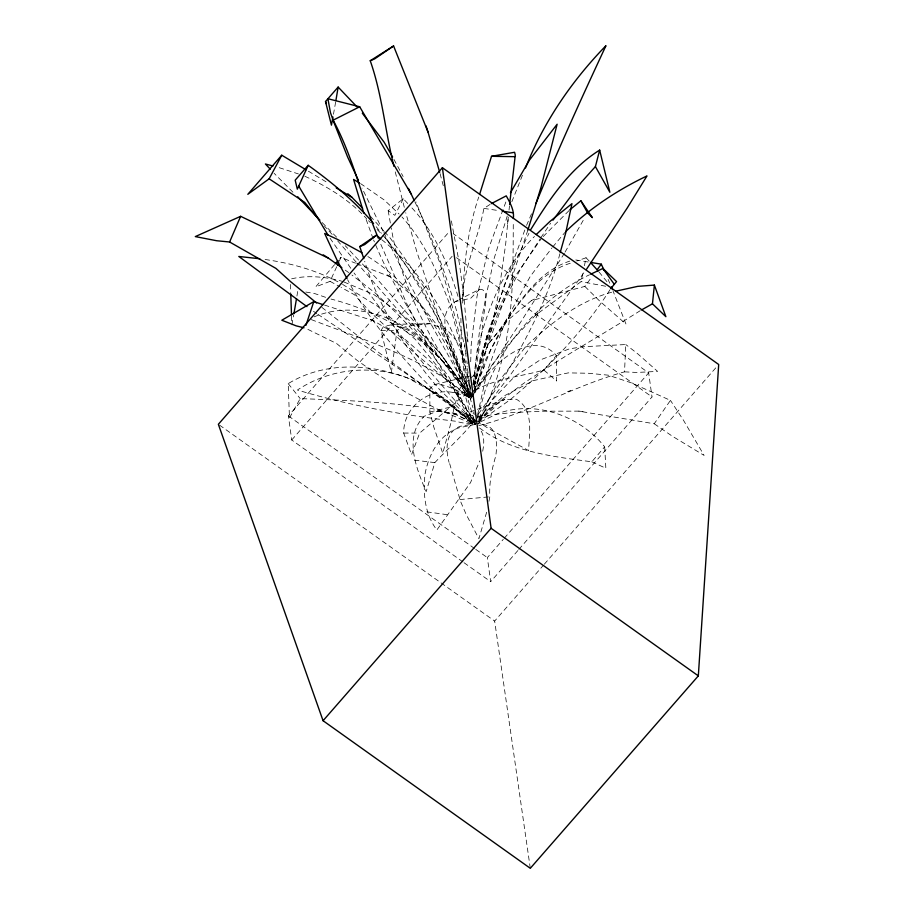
<?xml version="1.0" encoding="UTF-8"?>
<svg xmlns="http://www.w3.org/2000/svg" width="914" height="914" viewBox="0 0 914 914"><rect width="100%" height="100%" fill="white"/><g stroke="black" fill="none" stroke-linecap="round" stroke-linejoin="round"><path stroke-width="0.69" stroke-dasharray="4.57 3.43" d="M474.252 374.969L460.382 387.456L454.407 406.102L450.796 423.388L442.776 453.31L433.944 427.489L429.866 412.065L429.866 388.861L434.013 384.737L474.252 374.969L476.285 376.797L473.898 384.748M473.064 421.514L473.166 412.945M478.662 423.97L491.332 393.454L497.067 377.573L502.403 358.357C513.634 313.593 513.04 267.128 513.291 221.325M462.701 303.094C463.547 267.345 467.157 231.082 478.73 197.058M460.896 318.289L461.479 353.649L464.141 372.604L467.728 389.901L472.926 407.633M470.127 385.491L469.887 395.271L470.813 392.632M470.699 361.738L471.133 345.686L477.028 296.376L488.51 248.768L506.185 201.114M473.521 382.977L475.737 362.584L479.484 341.082C489.87 302.877 506.013 264.797 534.462 236.452M478.787 425.65C529.149 412.682 574.358 385.617 624.525 371.849L625.793 344.544L583.189 346.726L569.525 348.817L540.048 359.979L514.205 376.956L492.349 399.921L478.639 420.977M488.944 501.34L489.813 496.793C489.07 482.615 491.835 469.293 495.765 455.995C496.805 448.877 497.033 441.462 494.828 434.527C489.596 418.304 468.813 426.37 456.966 421.377C403.074 415.207 349.456 405.576 297.404 390.027C333.679 365.954 381.047 363.589 419.857 383.366L447.643 401.018L472.687 424.085L460.359 426.267C445.392 431.431 445.506 449.654 449.06 462.358M471.761 392.677L471.441 397.419L453.87 392.609C428.917 387.376 403.337 407.164 403.68 433.053L411.551 454.681L419.629 433.11L460.199 398.493L468.448 392.826L470.779 392.632M512.526 279.398L512.811 275.183M508.287 217.098L505.636 244.415L498.804 292.252L489.698 337.038L474.903 392.46M462.427 298.901C463.706 267.436 478.113 238.954 483.906 208.392L490.224 204.325M509.029 210.071L509.475 205.856M430.003 323.682L406.844 326.218L397.019 330.285L391.341 372.581L380.955 330.571L383.457 326.641L393.271 324.344L430.003 323.682L446.889 329.691L459.445 344.132L467.18 366.822M472.995 384.668L480.09 326.458L486.339 294.936L494.188 258.262L507.487 215.27M507.544 224.136L508.104 219.634M482.706 451.219C483.997 444.09 485.026 434.938 479.69 429.169M471.875 394.688L471.441 397.419L439.908 358.151L357.191 263.198M473.372 385.091L482.615 326.858C480.581 320.243 492.943 288.367 479.622 289.315L459.262 299.541M296.936 296.045L297.815 290.652M335.655 102.014L333.461 114.261M291.886 324.824L293.668 315.102M474.012 387.662L477.919 366.96L488.956 343.184C513.337 314.759 531.594 273.457 569.753 261.118M473.909 393.408L480.421 381.264L494.543 361.533L513.028 339.277L535.558 315.147L581.087 281.626L583.303 271.012M584.412 265.711L586.068 257.759L576.825 261.004M477.599 414.83L487.071 371.941L505.145 321.854L530.349 276.257L551.85 248.037M474.183 385.194L480.684 356.3L494.805 315.821L514.228 277.65L541.317 238.565M474.16 386.473L487.082 335.301L506.322 280.712L528.955 233.276M474.229 386.348L487.082 335.301M478.856 417.138L479.519 416.601L478.662 416.156L437.395 411.209L424.176 416.293C403.303 436.881 416.613 469.179 426.175 491.606L434.847 462.61C448.1 448.546 462.587 435.704 474.64 420.611M472.458 393.466L471.441 397.419L448.466 367.165L426.918 344.727L408.547 330.388L393.271 324.344M474.297 386.531L485.951 341.927L504.379 285.157L525.059 229.345M559.882 253.738C549.874 293.074 531.125 329.554 511.417 364.789L501.363 381.606L477.188 415.744M486.636 512.228L478.902 538.746L466.049 514.136L460.507 501.306L448.728 460.359M477.439 417.527L485.254 390.267L492.018 374.569L500.929 356.986C522.797 322.642 552.387 292.4 589.507 274.783M476.754 420.828L488.453 428.517L528.635 450.602C529.103 433.693 534.347 409.438 516.387 399.258L504.848 399.407L465.649 413.528L466.277 415.185L475.509 424.325L458.588 427.923C439.097 434.71 428.735 454.544 425.101 473.703C422.885 493.023 424.622 514.045 436.869 529.983L470.493 482.672L479.804 460.873M527.858 230.179L507.087 291.989L473.612 384.725M511.84 201.743L522.785 174.38M429.569 389.752L429.866 388.861M470.607 393.706L469.202 397.544L454.418 388.964L442.125 384.805L434.013 384.737M472.012 395.693L470.527 399.692L473.235 394.665M473.978 390.369L484.409 362.161L501.478 328.332C519.255 301.94 539.397 272.349 571.547 262.866M482.124 354.495L498.45 311.96L520.603 268.865L540.094 238.885M474.058 390.609L491.081 349.171L511.84 312.268M474.138 390.986L484.397 366.548M526.567 225.381L531.514 213.807M334.558 264.626L315.707 286.87L330.08 281.352L336.923 266.26M339.197 261.221L340.911 257.451L355.477 263.163M403.28 198.715L394.859 215.338L388.164 210.62L403.28 198.715L410.032 205.901M342.556 284.357L377.711 306.373L415.482 339.551L448.18 379.618L475.509 424.325L457.297 415.093L432.882 408.775C388.976 402.069 344.509 400.206 300.18 398.607L289.464 417.984L288.207 383.629C324.47 361.396 370.067 363.372 408.638 378.442L443.347 397.647L475.509 424.325L449.174 377.413L417.264 334.581L396.653 313.274L375.391 293.12L351.981 275.068M478.81 418.144L497.57 383.057L525.333 347.034C550.479 323.122 579.27 300.603 613.42 291.772M565.058 252.115L583.44 219.943M564.384 253.304L519.118 324.573L474.412 392.734M473.669 393.911L471.441 397.419L442.342 356.551L432.436 339.551C413.893 304.442 397.51 267.368 391.295 227.872M540.825 237.731L550.594 223.233M478.673 419.64L497.81 391.215L509.989 375.448L585.794 270.087M479.244 418.772L490.601 414.945L512.057 412.602L541.659 411.22L578.802 411.129L654.23 423.765L670.442 400.378L631.311 382.852L608.21 375.163L588.365 373.255L568.222 372.878L533.445 380.601L503.557 396.23L478.628 417.869M610.015 289.715C586.422 326.824 556.409 359.373 523.471 388.393L510.115 399.784L478.947 421.914M475.326 390.324C495.902 378.396 521.106 376.579 543.853 370.067L556.66 381.035L556.409 355.535C535.193 331.302 501.66 356.403 486.888 375.86L474.686 392.883M473.875 394.014L471.441 397.419L449.985 367.896L423.628 343.15C395.636 323.053 364.469 307.664 331.051 299.061M488.956 343.184L506.973 320.86L531.468 300.58L584.846 286.402L591.427 277.513M476.468 419.103L478.662 416.156M479.622 289.315L470.733 298.272L462.872 300.112M552.707 246.986L564.852 232.533M479.542 427.946C511.257 452.122 553.37 456.612 591.804 461.81L604.68 446.843C579.636 415.653 535.376 399.521 497.022 413.871L479.302 422.485M472.904 391.866L487.528 374.946M543.853 370.067L556.409 355.535M462.918 561.916L291.726 439.988L288.39 415.916L449.711 231.173M291.726 439.988L452.122 256.308M517.884 550.536L490.681 581.681L487.345 557.62L503.283 539.363M504.22 538.289L648.666 372.878L453.184 233.641M518.821 549.463L652.013 396.939L648.666 372.878M530.291 868.3L494.657 621.074L543.407 565.252M544.344 564.178L715.891 367.725M339.871 258.593L340.911 257.451M543.19 236.555L569.822 209.797M478.399 421.194L490.578 408.021L504.848 399.407M478.502 421.388L495.331 404.856L521.448 384.931C559.894 358.162 600.966 335.587 640.474 310.532M535.558 315.147L538.118 312.862M478.673 421.514L494.508 407.473M457.983 300.18C431.374 313.068 452.499 349.228 458.839 368.399L471.441 397.419L471.293 394.597M531.468 300.58L534.336 299.061M567.537 391.695L570.839 390.449M314.108 316.872C351.342 301.152 393.523 314.542 422.851 340.168L447.369 365.874L469.202 397.544L461.684 350.245L450.168 305.493C438.423 274.074 424.839 241.993 401.954 216.949M429.866 412.065L454.407 406.102M291.635 278.816C308.281 274.863 326.424 276.885 342.67 281.455M458.188 301.014L455.435 301.46M459.856 499.57L489.813 496.793M380.955 330.571L397.019 330.285M453.15 392.392L470.402 392.46M403.68 433.053L419.629 433.11M578.802 411.129L583.006 411.529M605.662 286.242L581.087 281.626M624.525 371.849L636.727 372.455L657.612 371.404L637.595 353.695L625.793 344.544M414.465 460.165L434.847 462.61M426.827 511.84L447.14 514.673M265.094 259.507C291.52 263.186 317.969 270.704 341.356 283.648M483.906 208.392L499.352 210.711M437.395 411.209L455.206 413.973L475.509 424.325L434.15 356.677L420.509 331.211L406.49 303.048L379.836 242.084M575.774 259.942L589.21 262.169M305.802 292.034L314.405 293.474L325.818 297.393M279.25 167.696L298.432 173.946M324.481 305.07L373.997 320.997L405.987 340.122L433.305 363.989L445.564 378.967L455.458 392.654L472.687 424.085L435.852 408.375L406.844 392.849L374.272 372.306L356.951 360.253L336.626 343.538L305.07 327.977M304.876 176.265C327.635 186.639 349.674 200.04 366.617 218.743M356.803 263.678L389.89 276.668L416.087 298.787L438.183 326.652L447.997 344.361L455.743 360.219L469.202 397.544L435.898 371.05L410.969 349.868L370.181 311.971L354.483 294.742L341.059 287.373M343.984 281.98L374.214 294.799L408.501 319.672L441.291 354.392L471.441 397.419L467.408 368.113M311.308 319.603C359.339 338.089 409.323 353.764 452.133 383.069L469.202 397.544L436.332 352.873L424.587 334.787C405.53 304.442 387.022 273.366 373.632 240.051M370.49 319.283L373.997 320.997M591.804 461.81L605.845 468.242L604.68 446.843M330.08 281.352L339.837 286.71M360.539 183.565L384.28 200.017L399.075 214.025M308.372 171.192L328.949 183.543M387.045 274.783L389.89 276.668M367.874 256.56C402.743 277.97 427.843 311.777 447.232 347.171L456.017 367.291L462.541 385.057L472.687 424.085L434.893 391.478L420.908 377.311C393.271 347.48 366.377 316.061 347.64 279.718M313.468 311.308L316.77 313.571M317.878 314.313L411.814 377.459L446.066 401.429L475.509 424.325L427.786 368.959L392.746 325.144L354.026 272.955M456.52 257.714L652.013 396.939M288.39 415.916L474.617 548.56M475.771 549.383L487.345 557.62M464.072 562.738L490.681 581.681M219.52 425.113L494.657 621.074M345.252 270.144L348.634 272.555M654.23 423.765L672.236 436.138L704.134 455.435L683.364 420.074L670.442 400.378M475.657 420.2L465.649 413.528M321.899 307.39L379.538 353.101L475.509 424.325L439.406 389.387L426.621 374.157C400.538 339.974 377.322 302.705 364.697 261.313M381.812 239.731C418.006 268.465 443.747 308.281 460.439 351.033L466.551 370.821L470.607 388.107M292.937 192.214L274.131 173.317M332.148 234.395L324.516 226.192M586.068 257.759L589.953 261.861M336.626 237.194L321.808 222.193M358.551 260.056L345.218 245.706M362.367 263.94L376.694 278.53L410.923 317.615L442.776 356.917L471.441 397.419L457.845 328.252L449.985 297.713L439.645 262.318L415.939 201.845M368.536 220.697L370.444 222.639M377.116 229.46L381.892 234.338M382.852 235.309L386.668 239.217L403.782 262.101L420.531 286.253L447.643 337.723L471.441 397.419L429.454 321.225L400.092 265.494L383.869 232.579M584.846 286.402L599.595 300.98L625.987 324.116L612.986 290.823M356.243 262.169L337.654 240.885M370.33 216.195L383.549 230.716M384.486 231.756L390.152 237.983L407.495 262.112L424.176 287.419L449.996 339.277L471.441 397.419L437.897 314.302L416.91 252.07L405.736 212.699M598.99 271.961L608.507 283.58M411.963 207.958C435.075 232.739 448.386 264.546 458.063 296.57M376.18 226.718L381.435 233.219M384.943 237.549L406.227 265.848L422.119 291.509L437.052 318.163L458.851 369.656L475.097 422.988M288.207 383.629L300.18 398.607M350.805 268.293L329.726 237.754M393.934 159.379L403.12 176.505M383.217 231.311L362.013 188.078M414.933 201.994C431.979 236.852 445.712 273.24 456.474 310.509L465.043 348.383M608.096 279.364L609.775 283.169M373.129 238.76L365.143 216.744M404.285 207.318L394.917 170.552M440.068 173.626L443.29 185.748M451.379 220.96L459.434 263.723L463.958 297.781L467.957 341.95M465.295 349.719L466.037 353.718M466.791 360.87L467.283 363.612M388.164 210.62L390.655 224.73M473.84 411.826L474.206 414.602M475.326 422.942L474.949 420.166L475.337 422.919M466.917 337.209L467.397 341.276M464.655 343.687L464.952 346.497M465.729 353.547L466.037 356.369M291.555 316.278L291.772 321.968M290.492 284.46L290.721 292.571"/><path stroke-width="1.37" d="M513.325 218.492C514.502 210.289 510.012 202.759 506.242 195.859L491.332 203.628M698.33 675.869L718.701 364.503L442.399 167.719L218.355 424.29L323.065 720.712L530.291 868.3L698.33 675.869L491.104 528.281L442.399 167.719M654.378 285.088L665.883 316.69L652.459 303.814L654.378 285.088L637.595 286.379L616.036 291.132M509.612 204.45L515.279 155.049L514.593 152.272L491.526 156.305L479.564 194.499M296.49 298.729L293.931 313.719M335.884 100.654L338.146 87.07L356.928 106.801M332.959 116.981L331.439 125.149L325.51 101.534L338.146 87.07M552.993 220.16L581.441 182.149L595.402 166.588L599.664 150.102C569.353 168.964 549.165 199.789 530.783 229.528M560.225 252.424L565.652 233.207L571.947 203.662L549.885 221.496L536.21 234.59M527.858 230.179L541.042 187.164L557.129 124.235L529.514 160.03L510.412 192.831M305.939 325.338L313.776 301.631L323.145 304.648M525.527 167.936C543.51 122.156 571.753 80.889 605.959 45.7C581.635 97.878 557.711 150.227 535.901 203.514M240.633 216.321L195.299 236.589L216.607 240.725L229.608 241.993L240.633 216.321L328.389 258.125L341.882 267.745M308.189 165.308L297.324 189.164L295.188 180.184L308.189 165.308C331.896 182.286 354.632 201.217 373.552 223.473M337.495 264.991L338.626 262.478M281.752 155.22L247.808 194.316L269.139 178.813L281.752 155.22L305.95 169.741M610.815 288.561L616.55 281.569L602.897 268.43L590.718 274.2M586.651 269.036L627.061 208.266L646.975 175.934C617.179 190.146 589.507 208.575 565.755 231.573M597.185 269.721L601.298 264.169L590.547 262.387M323.065 720.712L491.104 528.281M335.438 263.62L338.1 260.604M569.822 209.797L580.87 200.794L592.386 217.646L587.599 212.939L580.87 200.794M380.75 238.817L376.465 235.161L364.709 244.575L359.762 246.586L363.795 258.639M439.703 172.278L428.003 132.05L393.58 45.963L374.671 58.884L370.239 60.747C382.281 95.067 385.16 131.319 393.945 166.382M359.762 246.586L376.465 235.161M370.239 60.747L393.58 45.963M641.674 309.857L652.459 303.814M378.373 238.257C361.91 199.309 353.478 157.574 333.13 120.18L359.693 106.767L411.289 194.248L414.316 200.703M313.776 301.631L281.809 320.231L296.216 325.864L303.996 327.795M491.526 156.305L514.639 156.671M259.77 258.753L238.805 256.468L306.933 306.613M502.163 211.134L513.405 212.836M272.955 166.005L265.414 163.983L270.258 169.17M359.693 106.767L327.909 98.735L330.445 112.628L333.13 120.18M229.608 241.993L275.948 268.408L290.812 281.809L316.484 302.911M361.875 252.698L337.62 239.445L324.687 233.516L337.415 260.947L347 278.507M359.373 182.88L353.581 179.452L363.829 213.076M336.215 187.896L351.947 197.344L362.607 208.232M323.248 254.857L328.389 258.125M269.139 178.813L304.739 202.405L319.009 219.806M347.811 193.745L351.947 197.344M297.724 196.773L319.866 220.137M590.867 262.855L598.11 270.932M362.298 113.199L384.223 142.321L392.609 156.968M602.897 268.43L614.025 283.934M328.183 235.401L298.729 186.125M595.402 166.588L609.866 192.26L599.664 150.102M358.437 180.401L347.606 156.991L332.982 120.088M408.421 188.41L411.289 194.248M601.298 264.169L604.165 270.475M611.42 286.985L612.471 289.544M325.51 101.534L326.515 104.013M426.073 125.949L428.003 132.05M291.497 314.85L290.766 293.92"/></g></svg>
